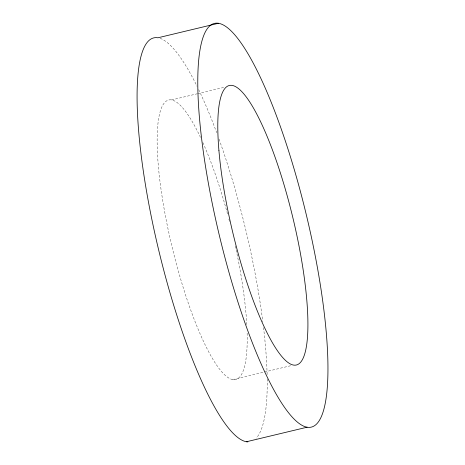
<?xml version="1.0" encoding="UTF-8"?>
<svg xmlns="http://www.w3.org/2000/svg" width="465" height="465" viewBox="0 0 465 465"><rect width="100%" height="100%" fill="white"/><g stroke="black" fill="none" stroke-linecap="round" stroke-linejoin="round"><path stroke-width="0.35" stroke-dasharray="2.33 1.74" d="M171.527 99.94L196.916 93.854M197.619 93.68L225.124 87.089M232.82 379.603L263.853 372.163M264.562 371.994L291.357 365.566M160.105 38.357A207.582 44.692 76.5 0 1 197.05 86.298M198.689 89.675A207.582 44.692 76.5 0 1 216.702 132.74M219.027 139.122A207.582 44.692 76.5 0 1 262.824 321.803M263.533 327.569A207.582 44.692 76.5 0 1 267.113 374.72M267.195 378.899A207.582 44.692 76.5 0 1 256.186 438.175M247.13 333.149A143.714 30.94 76.5 0 1 204.414 343.333A143.714 30.94 76.5 0 1 157.182 144.923A143.714 30.94 76.5 0 1 200.566 137.559M202.856 142.546A143.714 30.94 76.5 0 1 227.804 215.016M228.908 219.189A143.714 30.94 76.5 0 1 229.634 221.991M235.319 245.927A143.714 30.94 76.5 0 1 246.816 325.163"/><path stroke-width="0.7" d="M218.556 23.25L157.902 37.793A207.582 44.692 76.5 0 0 155.194 234.988A207.582 44.692 76.5 0 0 247.88 441.895M246.444 441.75L307.098 427.207A207.582 44.692 76.5 0 0 281.964 131.054A207.582 44.692 76.5 0 0 199.421 117.424A207.582 44.692 76.5 0 0 307.098 427.207M218.928 150.596A143.714 30.94 76.5 0 0 293.473 365.06A143.714 30.94 76.5 0 0 276.076 160.03A143.714 30.94 76.5 0 0 218.928 150.596"/></g></svg>
